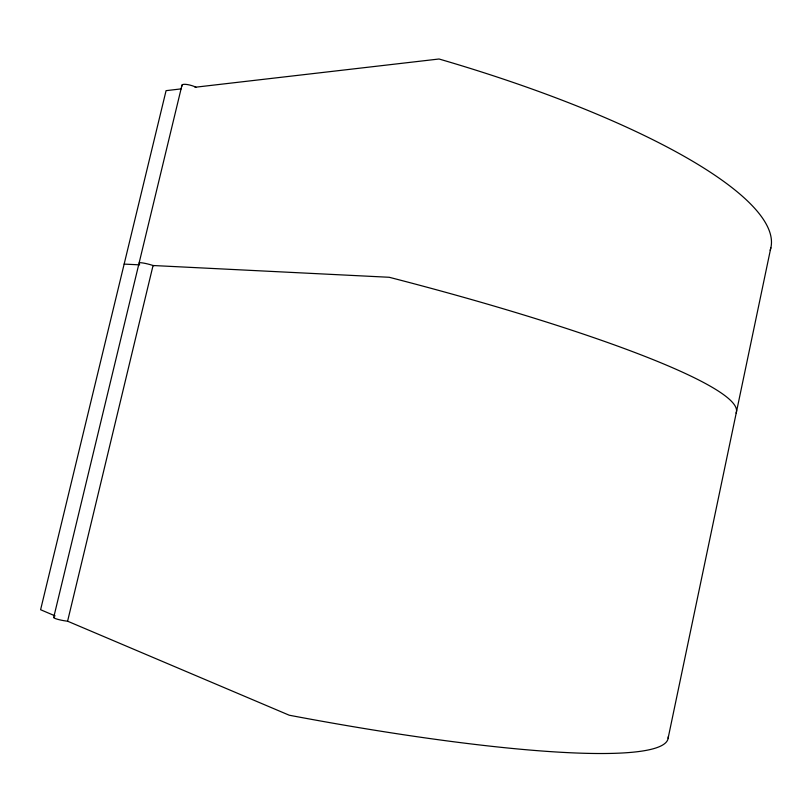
<?xml version="1.0" encoding="UTF-8"?>
<svg xmlns="http://www.w3.org/2000/svg" width="812" height="812" viewBox="0 0 812 812"><rect width="100%" height="100%" fill="white"/><g stroke="black" fill="none" stroke-linecap="round" stroke-linejoin="round"><path stroke-width="1.22" d="M668.093 738.281L770.842 247.761M668.225 736.768L668.235 736.88A441.555 55.236 11.8 0 1 289.245 715.22L67.589 621.2L153.052 265.514L389.222 277.278A434.136 51.268 13.4 0 1 736.058 413.064L736.058 413.064M53.673 617.516L181.979 85.128M181.177 88.884L166.074 90.66L40.6 609.721L55.084 615.882M195.022 87.26L439.048 59.002A430.543 103.398 14.2 0 1 770.162 250.279M124.145 264.103L139.654 264.854M139.238 263.21A9.277 1.157 14.4 0 1 143.622 263.098A9.277 1.157 14.4 0 1 153.813 265.778M67.589 621.2A9.45 1.248 10.7 0 1 57.439 619.241A9.45 1.248 10.7 0 1 53.907 617.293M182.203 85.94A9.206 2.324 16.4 0 1 185.836 84.367A9.206 2.324 16.4 0 1 195.905 87.158"/></g></svg>
